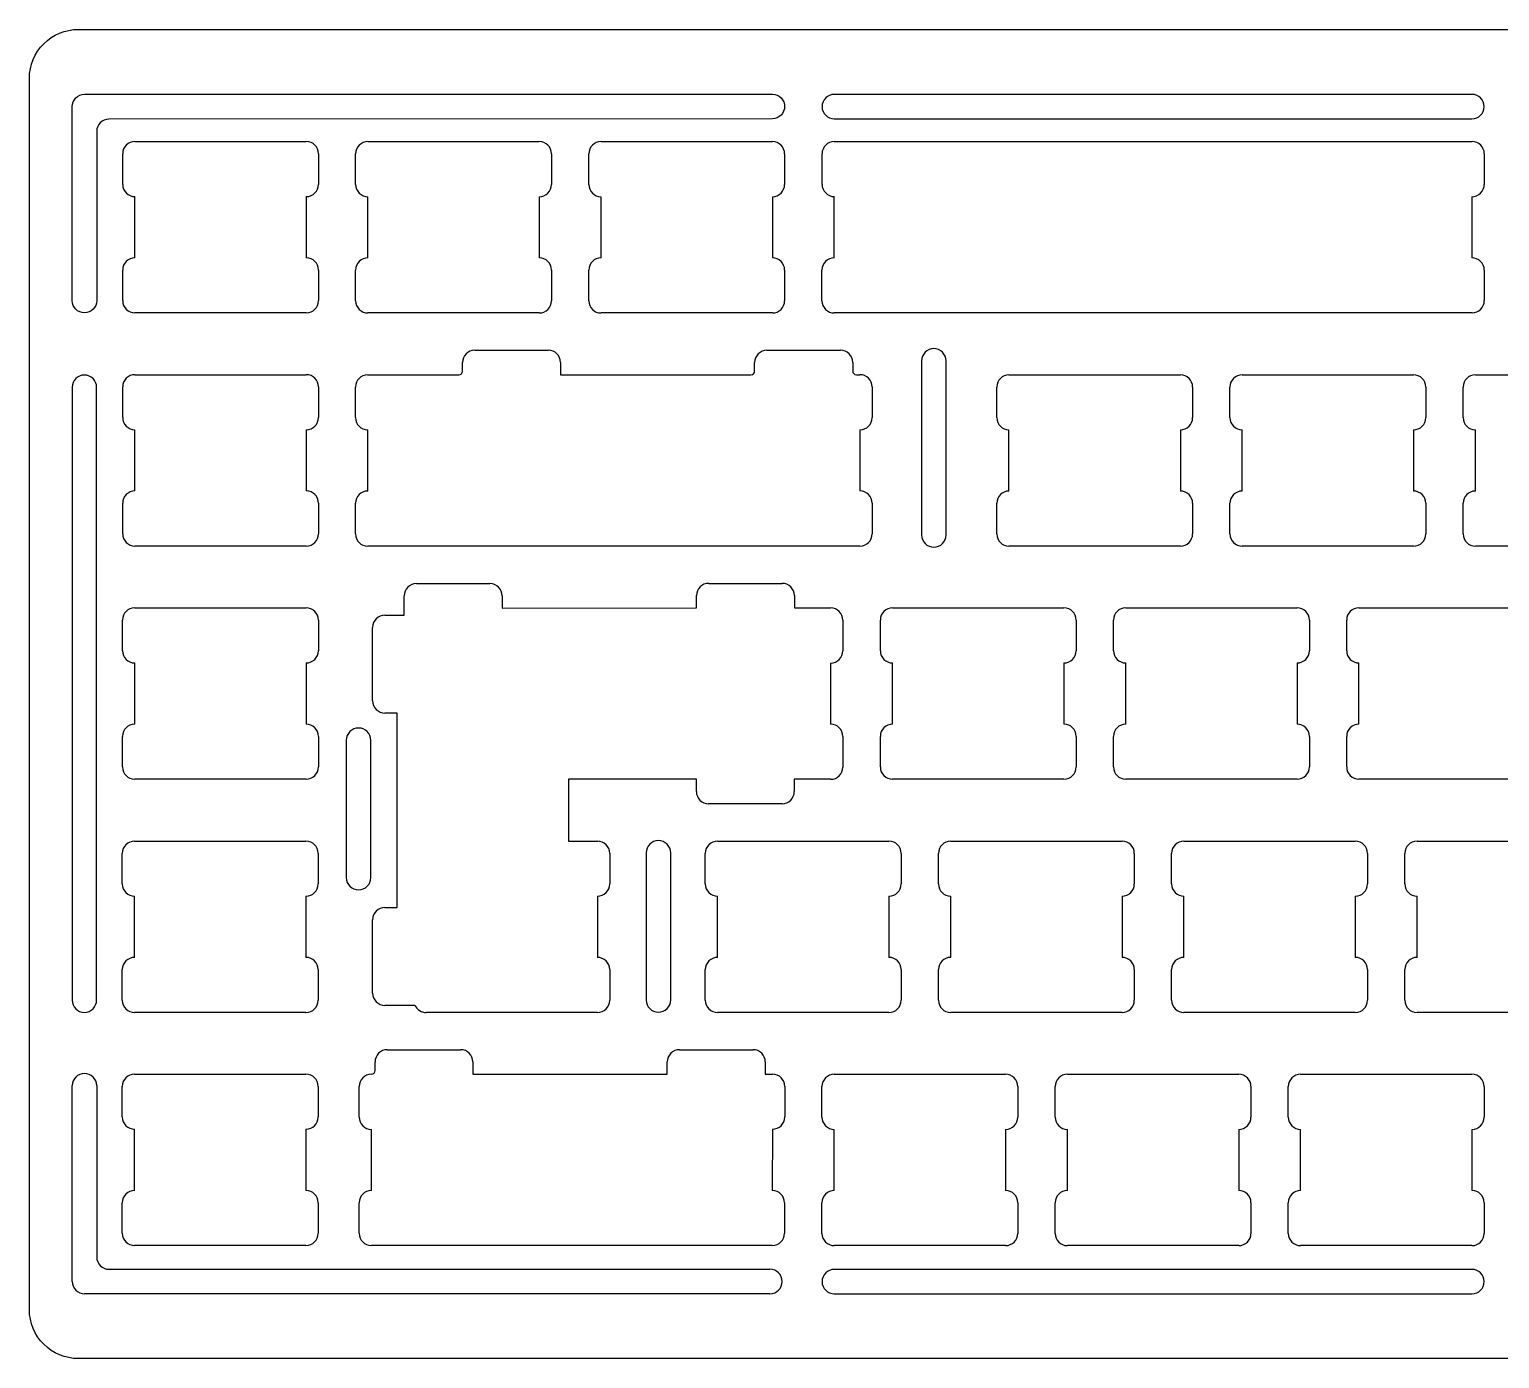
# Model space of a CAD drawing. Header units: millimetres. Extents: x -158 to 158, y -54 to 54.
# Drawn here: x -158.5 to -38.4, y -54.3 to 54.3 of the extents above; entities that cross this region are included whole.
import ezdxf

# ---------------------------------------------------------------- set-up
doc = ezdxf.new("R2010")
doc.units = ezdxf.units.MM
doc.layers.get('0').update_dxf_attribs({"linetype": 'CONTINUOUS'})

msp = doc.modelspace()

# ---------------------------------------------------------------- linework, layer by layer
for p, q in [((-149.88, 45.14), (-135.88, 45.14)), ((-130.85, 45.13), (-129.85, 45.13)), ((-129.85, 45.13), (-116.85, 45.13)), ((-111.8, 45.13), (-111.5, 45.13)), ((-111.5, 45.13), (-97.8, 45.13)), ((-92.74, 45.14), (-40.64, 45.14)), ((-150.88, 41.64), (-150.88, 44.14)), ((-134.88, 44.14), (-134.88, 41.64)), ((-131.85, 41.63), (-131.85, 44.13)), ((-115.85, 44.13), (-115.85, 41.63)), ((-112.8, 41.63), (-112.8, 44.13)), ((-96.8, 44.13), (-96.8, 41.63)), ((-93.74, 41.64), (-93.74, 44.14)), ((-39.64, 44.14), (-39.64, 41.64)), ((-149.88, 35.64), (-149.88, 40.64)), ((-135.88, 40.64), (-135.88, 35.64)), ((-130.85, 35.63), (-130.85, 40.63)), ((-116.85, 40.63), (-116.85, 35.63)), ((-111.8, 35.63), (-111.8, 40.63)), ((-97.8, 40.63), (-97.8, 35.63)), ((-92.75, 35.63), (-92.74, 40.64)), ((-40.66, 40.63), (-40.66, 35.63)), ((-150.88, 32.14), (-150.88, 34.64)), ((-134.88, 34.64), (-134.88, 32.14)), ((-131.85, 32.13), (-131.85, 34.63)), ((-115.85, 34.63), (-115.85, 32.13)), ((-112.8, 32.13), (-112.8, 34.63)), ((-96.8, 34.63), (-96.8, 32.13)), ((-93.75, 32.13), (-93.75, 34.63)), ((-39.64, 34.64), (-39.64, 32.14)), ((-135.88, 31.14), (-149.88, 31.14)), ((-117.85, 31.13), (-130.85, 31.13)), ((-116.85, 31.13), (-117.85, 31.13)), ((-98.1, 31.13), (-111.8, 31.13)), ((-97.8, 31.13), (-98.1, 31.13)), ((-54.64, 31.14), (-92.75, 31.13)), ((-40.64, 31.14), (-54.64, 31.14)), ((-122.12, 28.08), (-116.11, 28.09)), ((-98.25, 28.08), (-92.24, 28.09)), ((-123.12, 26.38), (-123.12, 27.08)), ((-115.11, 27.09), (-115.11, 26.09)), ((-99.25, 26.38), (-99.25, 27.08)), ((-91.24, 27.09), (-91.24, 26.39)), ((-149.88, 26.09), (-135.88, 26.09)), ((-130.86, 26.08), (-123.42, 26.08)), ((-115.11, 26.09), (-99.55, 26.08)), ((-90.94, 26.09), (-90.65, 26.09)), ((-78.47, 26.08), (-77.47, 26.08)), ((-77.47, 26.08), (-64.47, 26.08)), ((-59.42, 26.08), (-58.42, 26.08)), ((-58.42, 26.08), (-45.42, 26.08)), ((-40.37, 26.08), (-39.37, 26.08)), ((-39.37, 26.08), (-26.37, 26.08)), ((-150.88, 22.59), (-150.88, 25.09)), ((-134.88, 25.09), (-134.88, 22.59)), ((-131.86, 22.58), (-131.86, 25.08)), ((-89.65, 25.09), (-89.65, 22.59)), ((-79.47, 22.58), (-79.47, 25.08)), ((-63.47, 25.08), (-63.47, 22.58)), ((-60.42, 22.58), (-60.42, 25.08)), ((-44.42, 25.08), (-44.42, 22.58)), ((-41.37, 22.58), (-41.37, 25.08)), ((-149.88, 16.59), (-149.88, 21.59)), ((-135.88, 21.59), (-135.88, 16.59)), ((-130.86, 16.58), (-130.86, 21.58)), ((-90.65, 21.59), (-90.65, 16.59)), ((-78.47, 16.58), (-78.47, 21.58)), ((-64.47, 21.58), (-64.47, 16.58)), ((-59.42, 16.58), (-59.42, 21.58)), ((-45.42, 21.58), (-45.42, 16.58)), ((-40.37, 16.58), (-40.37, 21.58)), ((-150.88, 13.09), (-150.88, 15.59)), ((-134.88, 15.59), (-134.88, 13.09)), ((-131.86, 13.08), (-131.86, 15.58)), ((-89.65, 15.59), (-89.65, 13.09)), ((-79.47, 13.08), (-79.47, 15.58)), ((-63.47, 15.58), (-63.47, 13.08)), ((-60.42, 13.08), (-60.42, 15.58)), ((-44.42, 15.58), (-44.42, 13.08)), ((-41.37, 13.08), (-41.37, 15.58)), ((-135.88, 12.09), (-149.88, 12.09)), ((-90.95, 12.09), (-130.86, 12.08)), ((-90.65, 12.09), (-90.95, 12.09)), ((-65.47, 12.08), (-78.47, 12.08)), ((-64.47, 12.08), (-65.47, 12.08)), ((-46.42, 12.08), (-59.42, 12.08)), ((-45.42, 12.08), (-46.42, 12.08)), ((-27.37, 12.08), (-40.37, 12.08)), ((-126.88, 9.02), (-120.88, 9.02)), ((-103, 9.04), (-97, 9.04)), ((-127.88, 6.44), (-127.88, 8.02)), ((-119.88, 8.02), (-119.88, 7.02)), ((-104, 7.04), (-104, 8.04)), ((-96, 8.04), (-96, 7.03)), ((-150.89, 3.54), (-150.89, 6.04)), ((-149.89, 7.04), (-148.89, 7.04)), ((-148.89, 7.04), (-135.89, 7.04)), ((-134.89, 6.04), (-134.89, 3.54)), ((-129.46, 6.44), (-127.88, 6.44)), ((-119.88, 7.02), (-104, 7.04)), ((-96, 7.03), (-93.04, 7.03)), ((-92.04, 6.03), (-92.04, 3.53)), ((-88.98, 3.54), (-88.98, 6.04)), ((-87.98, 7.04), (-73.98, 7.04)), ((-72.98, 6.04), (-72.98, 3.54)), ((-69.93, 3.54), (-69.93, 6.04)), ((-68.93, 7.04), (-54.93, 7.04)), ((-53.93, 6.04), (-53.93, 3.54)), ((-50.88, 3.54), (-50.88, 6.04)), ((-49.88, 7.04), (-48.88, 7.04)), ((-48.88, 7.04), (-35.88, 7.04)), ((-130.46, -0.56), (-130.46, 5.44)), ((-149.89, -2.46), (-149.89, 2.54)), ((-135.89, 2.54), (-135.89, -2.46)), ((-93.04, 2.53), (-93.04, -2.47)), ((-87.98, -2.46), (-87.98, 2.54)), ((-73.98, 2.54), (-73.98, -2.46)), ((-68.93, -2.46), (-68.93, 2.54)), ((-54.93, 2.54), (-54.93, -2.46)), ((-49.88, -2.46), (-49.88, 2.54)), ((-128.46, -1.56), (-129.46, -1.56)), ((-128.46, -17.44), (-128.46, -1.56)), ((-150.89, -5.96), (-150.89, -3.46)), ((-134.89, -3.46), (-134.89, -5.96)), ((-92.04, -3.47), (-92.04, -5.97)), ((-88.98, -5.96), (-88.98, -3.46)), ((-72.98, -3.46), (-72.98, -5.96)), ((-69.93, -5.96), (-69.93, -3.46)), ((-53.93, -3.46), (-53.93, -5.96)), ((-50.88, -5.96), (-50.88, -3.46)), ((-136.89, -6.96), (-149.89, -6.96)), ((-135.89, -6.96), (-136.89, -6.96)), ((-104.01, -6.97), (-114.46, -6.97)), ((-114.46, -6.97), (-114.46, -12.02)), ((-104.01, -7.97), (-104.01, -6.97)), ((-93.04, -6.97), (-96.01, -6.97)), ((-96.01, -6.97), (-96.01, -7.97)), ((-73.98, -6.96), (-87.98, -6.96)), ((-54.93, -6.96), (-68.93, -6.96)), ((-36.88, -6.96), (-49.88, -6.96)), ((-97.01, -8.97), (-103.01, -8.97)), ((-150.91, -15.52), (-150.91, -13.02)), ((-149.91, -12.02), (-148.91, -12.02)), ((-148.91, -12.02), (-135.91, -12.02)), ((-134.91, -13.02), (-134.91, -15.52)), ((-114.46, -12.02), (-112.09, -12.02)), ((-111.09, -13.02), (-111.09, -15.52)), ((-103.28, -15.52), (-103.28, -13.02)), ((-102.28, -12.02), (-101.28, -12.02)), ((-101.28, -12.02), (-88.28, -12.02)), ((-87.28, -13.02), (-87.28, -15.52)), ((-84.23, -15.52), (-84.23, -13.02)), ((-83.23, -12.02), (-82.23, -12.02)), ((-82.23, -12.02), (-69.23, -12.02)), ((-68.23, -13.02), (-68.23, -15.52)), ((-65.18, -15.52), (-65.18, -13.02)), ((-64.18, -12.02), (-50.18, -12.02)), ((-49.18, -13.02), (-49.18, -15.52)), ((-46.13, -15.52), (-46.13, -13.02)), ((-45.13, -12.02), (-31.13, -12.02)), ((-149.91, -21.52), (-149.91, -16.52)), ((-135.91, -16.52), (-135.91, -21.52)), ((-112.09, -16.52), (-112.09, -21.52)), ((-102.28, -21.52), (-102.28, -16.52)), ((-88.28, -16.52), (-88.28, -21.52)), ((-83.23, -21.52), (-83.23, -16.52)), ((-69.23, -16.52), (-69.23, -21.52)), ((-64.18, -21.52), (-64.18, -16.52)), ((-50.18, -16.52), (-50.18, -21.52)), ((-45.13, -21.52), (-45.13, -16.52)), ((-129.46, -17.44), (-128.46, -17.44)), ((-130.46, -24.44), (-130.46, -18.44)), ((-150.91, -25.02), (-150.91, -22.52)), ((-134.91, -22.52), (-134.91, -25.02)), ((-111.09, -22.52), (-111.09, -25.02)), ((-103.28, -25.02), (-103.28, -22.52)), ((-87.28, -22.52), (-87.28, -25.02)), ((-84.23, -25.02), (-84.23, -22.52)), ((-68.23, -22.52), (-68.23, -25.02)), ((-65.18, -25.02), (-65.18, -22.52)), ((-49.18, -22.52), (-49.18, -25.02)), ((-46.13, -25.02), (-46.13, -22.52)), ((-136.91, -26.02), (-149.91, -26.02)), ((-135.91, -26.02), (-136.91, -26.02)), ((-127, -25.44), (-129.46, -25.44)), ((-112.09, -26.02), (-126.09, -26.02)), ((-89.28, -26.02), (-102.28, -26.02)), ((-88.28, -26.02), (-89.28, -26.02)), ((-70.23, -26.02), (-83.23, -26.02)), ((-69.23, -26.02), (-70.23, -26.02)), ((-50.18, -26.02), (-64.18, -26.02)), ((-31.13, -26.02), (-45.13, -26.02)), ((-129.26, -29.06), (-123.27, -29.06)), ((-105.39, -29.06), (-99.38, -29.06)), ((-149.91, -31.06), (-135.91, -31.06)), ((-130.26, -30.76), (-130.26, -30.06)), ((-122.27, -30.06), (-122.27, -31.06)), ((-122.27, -31.06), (-106.39, -31.06)), ((-106.39, -31.06), (-106.39, -30.06)), ((-98.38, -30.06), (-98.38, -31.06)), ((-98.38, -31.06), (-97.79, -31.06)), ((-92.75, -31.07), (-91.75, -31.07)), ((-91.75, -31.07), (-78.75, -31.07)), ((-73.7, -31.07), (-72.7, -31.07)), ((-72.7, -31.07), (-59.7, -31.07)), ((-54.65, -31.07), (-40.65, -31.07)), ((-155, -48), (-155, -32)), ((-153, -32), (-153, -46)), ((-150.91, -34.56), (-150.91, -32.06)), ((-134.91, -32.06), (-134.91, -34.56)), ((-131.56, -34.57), (-131.56, -32.07)), ((-96.79, -32.06), (-96.79, -34.56)), ((-93.75, -34.57), (-93.75, -32.07)), ((-77.75, -32.07), (-77.75, -34.57)), ((-74.7, -34.57), (-74.7, -32.07)), ((-58.7, -32.07), (-58.7, -34.57)), ((-55.65, -34.57), (-55.65, -32.07)), ((-39.65, -32.07), (-39.65, -34.57)), ((-149.91, -40.56), (-149.91, -35.56)), ((-135.91, -35.56), (-135.91, -40.56)), ((-130.56, -40.57), (-130.56, -35.57)), ((-97.79, -35.56), (-97.81, -40.57)), ((-92.75, -40.57), (-92.75, -35.57)), ((-78.75, -35.57), (-78.75, -40.57)), ((-73.7, -40.57), (-73.7, -35.57)), ((-59.7, -35.57), (-59.7, -40.57)), ((-54.65, -40.57), (-54.65, -35.57)), ((-40.65, -35.57), (-40.65, -40.57)), ((-150.91, -44.06), (-150.91, -41.56)), ((-134.91, -41.56), (-134.91, -44.06)), ((-131.56, -44.06), (-131.56, -41.57)), ((-96.81, -41.57), (-96.81, -44.06)), ((-93.75, -44.07), (-93.75, -41.57)), ((-77.75, -41.57), (-77.75, -44.07)), ((-74.7, -44.07), (-74.7, -41.57)), ((-58.7, -41.57), (-58.7, -44.07)), ((-55.65, -44.07), (-55.65, -41.57)), ((-39.65, -41.57), (-39.65, -44.07)), ((-135.91, -45.06), (-149.91, -45.06)), ((-97.81, -45.06), (-130.56, -45.06)), ((-79.75, -45.07), (-92.75, -45.07)), ((-78.75, -45.07), (-79.75, -45.07)), ((-60.7, -45.07), (-73.7, -45.07)), ((-59.7, -45.07), (-60.7, -45.07)), ((-40.65, -45.07), (-54.65, -45.07)), ((-152, -47), (-98, -47)), ((-98, -49), (-154, -49))]:
    msp.add_line(p, q)
for points in [[(143.34, -54.3, -0.414214), (141.34, -52.3), (141.34, -50.5, 0.414214), (139.34, -48.5), (127.34, -48.5, 0.414214), (125.34, -50.5), (125.34, -52.3, -0.414214), (123.34, -54.3), (-154.5, -54.3, -0.414214), (-158.5, -50.3), (-158.5, 50.3, -0.414214), (-154.5, 54.3), (154.5, 54.3, -0.414214), (158.5, 50.3), (158.5, -50.3, -0.414214), (154.5, -54.3)], [(-96.8, 48, -0.414071), (-97.8, 47), (-152, 46.97, 0.414071), (-153, 45.97), (-153, 32.14, -1), (-155, 32.14), (-155, 48, -0.414213), (-154, 49), (-97.8, 49, -0.414214), (-96.8, 48)], [(-40.65, 48.99), (-92.74, 48.99, 1), (-92.74, 46.99), (-40.65, 46.99, 1)], [(-85.61, 27.22), (-85.61, 13, 1), (-83.61, 13), (-83.61, 27.22, 1)], [(-155.01, 25.06), (-155.01, -25.01, 1), (-153.01, -25.01), (-153.01, 25.06, 1)], [(-132.61, -3.78), (-132.61, -15, 1), (-130.61, -15), (-130.61, -3.78, 1)], [(-108.11, -12.98), (-108.11, -25, 1), (-106.11, -25), (-106.11, -12.98, 1)], [(-40.65, -47.01), (-92.74, -47.01, 1), (-92.74, -49.01), (-40.65, -49.01, 1)]]:
    msp.add_lwpolyline(points, format="xyb", close=True)
for centre, start, end in [((-154, -32), 0, 180), ((-152, -46), 180, 270), ((-154, -48), 180, 270), ((-98, -48), -90, 90)]:
    msp.add_arc(centre, 1, start, end)
for points in [[(-149.88, 45.14), (-150.44, 45.14), (-150.88, 44.7), (-150.88, 44.14)], [(-134.88, 44.14), (-134.88, 44.7), (-135.33, 45.14), (-135.88, 45.14)], [(-130.85, 45.13), (-131.4, 45.13), (-131.85, 44.69), (-131.85, 44.13)], [(-115.85, 44.13), (-115.85, 44.69), (-116.3, 45.13), (-116.85, 45.13)], [(-111.8, 45.13), (-112.35, 45.13), (-112.8, 44.69), (-112.8, 44.13)], [(-96.8, 44.13), (-96.8, 44.69), (-97.25, 45.13), (-97.8, 45.13)], [(-92.74, 45.14), (-93.29, 45.14), (-93.74, 44.69), (-93.74, 44.14)], [(-39.64, 44.14), (-39.64, 44.69), (-40.09, 45.14), (-40.64, 45.14)], [(-150.88, 41.64), (-150.88, 41.09), (-150.44, 40.64), (-149.88, 40.64)], [(-135.88, 40.64), (-135.33, 40.64), (-134.88, 41.09), (-134.88, 41.64)], [(-131.85, 41.63), (-131.85, 41.08), (-131.4, 40.63), (-130.85, 40.63)], [(-116.85, 40.63), (-116.3, 40.63), (-115.85, 41.08), (-115.85, 41.63)], [(-112.8, 41.63), (-112.8, 41.08), (-112.35, 40.63), (-111.8, 40.63)], [(-97.8, 40.63), (-97.25, 40.63), (-96.8, 41.08), (-96.8, 41.63)], [(-93.74, 41.64), (-93.74, 41.09), (-93.29, 40.64), (-92.74, 40.64)], [(-40.66, 40.63), (-40.1, 40.63), (-39.64, 41.08), (-39.64, 41.64)], [(-149.88, 35.64), (-150.44, 35.64), (-150.88, 35.2), (-150.88, 34.64)], [(-134.88, 34.64), (-134.88, 35.2), (-135.33, 35.64), (-135.88, 35.64)], [(-130.85, 35.63), (-131.4, 35.63), (-131.85, 35.19), (-131.85, 34.63)], [(-115.85, 34.63), (-115.85, 35.19), (-116.3, 35.63), (-116.85, 35.63)], [(-111.8, 35.63), (-112.35, 35.63), (-112.8, 35.19), (-112.8, 34.63)], [(-96.8, 34.63), (-96.8, 35.19), (-97.25, 35.63), (-97.8, 35.63)], [(-92.75, 35.63), (-93.3, 35.63), (-93.75, 35.19), (-93.75, 34.63)], [(-39.64, 34.64), (-39.64, 35.19), (-40.1, 35.63), (-40.66, 35.63)], [(-150.88, 32.14), (-150.88, 31.59), (-150.44, 31.14), (-149.88, 31.14)], [(-135.88, 31.14), (-135.33, 31.14), (-134.88, 31.59), (-134.88, 32.14)], [(-131.85, 32.13), (-131.85, 31.58), (-131.4, 31.13), (-130.85, 31.13)], [(-116.85, 31.13), (-116.3, 31.13), (-115.85, 31.58), (-115.85, 32.13)], [(-112.8, 32.13), (-112.8, 31.58), (-112.35, 31.13), (-111.8, 31.13)], [(-97.8, 31.13), (-97.25, 31.13), (-96.8, 31.58), (-96.8, 32.13)], [(-93.75, 32.13), (-93.75, 31.58), (-93.3, 31.13), (-92.75, 31.13)], [(-40.64, 31.14), (-40.09, 31.14), (-39.64, 31.58), (-39.64, 32.14)], [(-122.12, 28.08), (-122.68, 28.08), (-123.12, 27.63), (-123.12, 27.08)], [(-115.11, 27.09), (-115.11, 27.64), (-115.56, 28.09), (-116.11, 28.09)], [(-98.25, 28.08), (-98.8, 28.08), (-99.25, 27.63), (-99.25, 27.08)], [(-91.24, 27.09), (-91.24, 27.64), (-91.69, 28.09), (-92.24, 28.09)], [(-149.88, 26.09), (-150.44, 26.09), (-150.88, 25.65), (-150.88, 25.09)], [(-134.88, 25.09), (-134.88, 25.65), (-135.33, 26.09), (-135.88, 26.09)], [(-130.86, 26.08), (-131.41, 26.08), (-131.86, 25.63), (-131.86, 25.08)], [(-123.42, 26.08), (-123.26, 26.08), (-123.12, 26.21), (-123.12, 26.38)], [(-99.55, 26.08), (-99.38, 26.08), (-99.25, 26.21), (-99.25, 26.38)], [(-91.24, 26.39), (-91.24, 26.22), (-91.1, 26.09), (-90.94, 26.09)], [(-89.65, 25.09), (-89.65, 25.64), (-90.1, 26.09), (-90.65, 26.09)], [(-78.47, 26.08), (-79.02, 26.08), (-79.47, 25.63), (-79.47, 25.08)], [(-63.47, 25.08), (-63.47, 25.63), (-63.92, 26.08), (-64.47, 26.08)], [(-59.42, 26.08), (-59.97, 26.08), (-60.42, 25.63), (-60.42, 25.08)], [(-44.42, 25.08), (-44.42, 25.63), (-44.87, 26.08), (-45.42, 26.08)], [(-40.37, 26.08), (-40.92, 26.08), (-41.37, 25.63), (-41.37, 25.08)], [(-150.88, 22.59), (-150.88, 22.04), (-150.44, 21.59), (-149.88, 21.59)], [(-135.88, 21.59), (-135.33, 21.59), (-134.88, 22.04), (-134.88, 22.59)], [(-131.86, 22.58), (-131.86, 22.03), (-131.41, 21.58), (-130.86, 21.58)], [(-90.65, 21.59), (-90.1, 21.59), (-89.65, 22.03), (-89.65, 22.59)], [(-79.47, 22.58), (-79.47, 22.03), (-79.02, 21.58), (-78.47, 21.58)], [(-64.47, 21.58), (-63.92, 21.58), (-63.47, 22.03), (-63.47, 22.58)], [(-60.42, 22.58), (-60.42, 22.03), (-59.97, 21.58), (-59.42, 21.58)], [(-45.42, 21.58), (-44.87, 21.58), (-44.42, 22.03), (-44.42, 22.58)], [(-41.37, 22.58), (-41.37, 22.03), (-40.92, 21.58), (-40.37, 21.58)], [(-149.88, 16.59), (-150.44, 16.59), (-150.88, 16.15), (-150.88, 15.59)], [(-134.88, 15.59), (-134.88, 16.15), (-135.33, 16.59), (-135.88, 16.59)], [(-130.86, 16.58), (-131.41, 16.58), (-131.86, 16.13), (-131.86, 15.58)], [(-89.65, 15.59), (-89.65, 16.14), (-90.1, 16.59), (-90.65, 16.59)], [(-78.47, 16.58), (-79.02, 16.58), (-79.47, 16.13), (-79.47, 15.58)], [(-63.47, 15.58), (-63.47, 16.13), (-63.92, 16.58), (-64.47, 16.58)], [(-59.42, 16.58), (-59.97, 16.58), (-60.42, 16.13), (-60.42, 15.58)], [(-44.42, 15.58), (-44.42, 16.13), (-44.87, 16.58), (-45.42, 16.58)], [(-40.37, 16.58), (-40.92, 16.58), (-41.37, 16.13), (-41.37, 15.58)], [(-150.88, 13.09), (-150.88, 12.54), (-150.44, 12.09), (-149.88, 12.09)], [(-135.88, 12.09), (-135.33, 12.09), (-134.88, 12.54), (-134.88, 13.09)], [(-131.86, 13.08), (-131.86, 12.53), (-131.41, 12.08), (-130.86, 12.08)], [(-90.65, 12.09), (-90.1, 12.09), (-89.65, 12.53), (-89.65, 13.09)], [(-79.47, 13.08), (-79.47, 12.53), (-79.02, 12.08), (-78.47, 12.08)], [(-64.47, 12.08), (-63.92, 12.08), (-63.47, 12.53), (-63.47, 13.08)], [(-60.42, 13.08), (-60.42, 12.53), (-59.97, 12.08), (-59.42, 12.08)], [(-45.42, 12.08), (-44.87, 12.08), (-44.42, 12.53), (-44.42, 13.08)], [(-41.37, 13.08), (-41.37, 12.53), (-40.92, 12.08), (-40.37, 12.08)], [(-126.88, 9.02), (-127.43, 9.02), (-127.88, 8.57), (-127.88, 8.02)], [(-119.88, 8.02), (-119.88, 8.57), (-120.33, 9.02), (-120.88, 9.02)], [(-103, 9.04), (-103.55, 9.04), (-104, 8.59), (-104, 8.04)], [(-96, 8.04), (-96, 8.59), (-96.45, 9.04), (-97, 9.04)], [(-149.89, 7.04), (-150.45, 7.04), (-150.89, 6.59), (-150.89, 6.04)], [(-134.89, 6.04), (-134.89, 6.59), (-135.34, 7.04), (-135.89, 7.04)], [(-129.46, 6.44), (-130.01, 6.44), (-130.46, 5.99), (-130.46, 5.44)], [(-92.04, 6.03), (-92.04, 6.58), (-92.49, 7.03), (-93.04, 7.03)], [(-87.98, 7.04), (-88.53, 7.04), (-88.98, 6.59), (-88.98, 6.04)], [(-72.98, 6.04), (-72.98, 6.59), (-73.43, 7.04), (-73.98, 7.04)], [(-68.93, 7.04), (-69.48, 7.04), (-69.93, 6.59), (-69.93, 6.04)], [(-53.93, 6.04), (-53.93, 6.59), (-54.38, 7.04), (-54.93, 7.04)], [(-49.88, 7.04), (-50.43, 7.04), (-50.88, 6.59), (-50.88, 6.04)], [(-150.89, 3.54), (-150.89, 2.98), (-150.45, 2.54), (-149.89, 2.54)], [(-135.89, 2.54), (-135.34, 2.54), (-134.89, 2.98), (-134.89, 3.54)], [(-93.04, 2.53), (-92.49, 2.53), (-92.04, 2.98), (-92.04, 3.53)], [(-88.98, 3.54), (-88.98, 2.98), (-88.53, 2.54), (-87.98, 2.54)], [(-73.98, 2.54), (-73.43, 2.54), (-72.98, 2.98), (-72.98, 3.54)], [(-69.93, 3.54), (-69.93, 2.98), (-69.48, 2.54), (-68.93, 2.54)], [(-54.93, 2.54), (-54.38, 2.54), (-53.93, 2.98), (-53.93, 3.54)], [(-50.88, 3.54), (-50.88, 2.98), (-50.43, 2.54), (-49.88, 2.54)], [(-130.46, -0.56), (-130.46, -1.11), (-130.01, -1.56), (-129.46, -1.56)], [(-149.89, -2.46), (-150.45, -2.46), (-150.89, -2.91), (-150.89, -3.46)], [(-134.89, -3.46), (-134.89, -2.91), (-135.34, -2.46), (-135.89, -2.46)], [(-92.04, -3.47), (-92.04, -2.92), (-92.49, -2.47), (-93.04, -2.47)], [(-87.98, -2.46), (-88.53, -2.46), (-88.98, -2.91), (-88.98, -3.46)], [(-72.98, -3.46), (-72.98, -2.91), (-73.43, -2.46), (-73.98, -2.46)], [(-68.93, -2.46), (-69.48, -2.46), (-69.93, -2.91), (-69.93, -3.46)], [(-53.93, -3.46), (-53.93, -2.91), (-54.38, -2.46), (-54.93, -2.46)], [(-49.88, -2.46), (-50.43, -2.46), (-50.88, -2.91), (-50.88, -3.46)], [(-150.89, -5.96), (-150.89, -6.52), (-150.45, -6.96), (-149.89, -6.96)], [(-135.89, -6.96), (-135.34, -6.96), (-134.89, -6.52), (-134.89, -5.96)], [(-93.04, -6.97), (-92.49, -6.97), (-92.04, -6.52), (-92.04, -5.97)], [(-88.98, -5.96), (-88.98, -6.52), (-88.53, -6.96), (-87.98, -6.96)], [(-73.98, -6.96), (-73.43, -6.96), (-72.98, -6.52), (-72.98, -5.96)], [(-69.93, -5.96), (-69.93, -6.52), (-69.48, -6.96), (-68.93, -6.96)], [(-54.93, -6.96), (-54.38, -6.96), (-53.93, -6.52), (-53.93, -5.96)], [(-50.88, -5.96), (-50.88, -6.52), (-50.43, -6.96), (-49.88, -6.96)], [(-104.01, -7.97), (-104.01, -8.52), (-103.56, -8.97), (-103.01, -8.97)], [(-97.01, -8.97), (-96.46, -8.97), (-96.01, -8.52), (-96.01, -7.97)], [(-149.91, -12.02), (-150.46, -12.02), (-150.91, -12.47), (-150.91, -13.02)], [(-134.91, -13.02), (-134.91, -12.47), (-135.35, -12.02), (-135.91, -12.02)], [(-111.09, -13.02), (-111.09, -12.47), (-111.54, -12.02), (-112.09, -12.02)], [(-102.28, -12.02), (-102.83, -12.02), (-103.28, -12.47), (-103.28, -13.02)], [(-87.28, -13.02), (-87.28, -12.47), (-87.73, -12.02), (-88.28, -12.02)], [(-83.23, -12.02), (-83.78, -12.02), (-84.23, -12.47), (-84.23, -13.02)], [(-68.23, -13.02), (-68.23, -12.47), (-68.68, -12.02), (-69.23, -12.02)], [(-64.18, -12.02), (-64.73, -12.02), (-65.18, -12.47), (-65.18, -13.02)], [(-49.18, -13.02), (-49.18, -12.47), (-49.63, -12.02), (-50.18, -12.02)], [(-45.13, -12.02), (-45.68, -12.02), (-46.13, -12.47), (-46.13, -13.02)], [(-150.91, -15.52), (-150.91, -16.07), (-150.46, -16.52), (-149.91, -16.52)], [(-135.91, -16.52), (-135.35, -16.52), (-134.91, -16.07), (-134.91, -15.52)], [(-112.09, -16.52), (-111.54, -16.52), (-111.09, -16.07), (-111.09, -15.52)], [(-103.28, -15.52), (-103.28, -16.07), (-102.83, -16.52), (-102.28, -16.52)], [(-88.28, -16.52), (-87.73, -16.52), (-87.28, -16.07), (-87.28, -15.52)], [(-84.23, -15.52), (-84.23, -16.07), (-83.78, -16.52), (-83.23, -16.52)], [(-69.23, -16.52), (-68.68, -16.52), (-68.23, -16.07), (-68.23, -15.52)], [(-65.18, -15.52), (-65.18, -16.07), (-64.73, -16.52), (-64.18, -16.52)], [(-50.18, -16.52), (-49.63, -16.52), (-49.18, -16.07), (-49.18, -15.52)], [(-46.13, -15.52), (-46.13, -16.07), (-45.68, -16.52), (-45.13, -16.52)], [(-129.46, -17.44), (-130.01, -17.44), (-130.46, -17.89), (-130.46, -18.44)], [(-149.91, -21.52), (-150.46, -21.52), (-150.91, -21.97), (-150.91, -22.52)], [(-134.91, -22.52), (-134.91, -21.97), (-135.35, -21.52), (-135.91, -21.52)], [(-111.09, -22.52), (-111.09, -21.97), (-111.54, -21.52), (-112.09, -21.52)], [(-102.28, -21.52), (-102.83, -21.52), (-103.28, -21.97), (-103.28, -22.52)], [(-87.28, -22.52), (-87.28, -21.97), (-87.73, -21.52), (-88.28, -21.52)], [(-83.23, -21.52), (-83.78, -21.52), (-84.23, -21.97), (-84.23, -22.52)], [(-68.23, -22.52), (-68.23, -21.97), (-68.68, -21.52), (-69.23, -21.52)], [(-64.18, -21.52), (-64.73, -21.52), (-65.18, -21.97), (-65.18, -22.52)], [(-49.18, -22.52), (-49.18, -21.97), (-49.63, -21.52), (-50.18, -21.52)], [(-45.13, -21.52), (-45.68, -21.52), (-46.13, -21.97), (-46.13, -22.52)], [(-150.91, -25.02), (-150.91, -25.57), (-150.46, -26.02), (-149.91, -26.02)], [(-135.91, -26.02), (-135.35, -26.02), (-134.91, -25.57), (-134.91, -25.02)], [(-130.46, -24.44), (-130.46, -24.99), (-130.01, -25.44), (-129.46, -25.44)], [(-112.09, -26.02), (-111.54, -26.02), (-111.09, -25.57), (-111.09, -25.02)], [(-103.28, -25.02), (-103.28, -25.57), (-102.83, -26.02), (-102.28, -26.02)], [(-88.28, -26.02), (-87.73, -26.02), (-87.28, -25.57), (-87.28, -25.02)], [(-84.23, -25.02), (-84.23, -25.57), (-83.78, -26.02), (-83.23, -26.02)], [(-69.23, -26.02), (-68.68, -26.02), (-68.23, -25.57), (-68.23, -25.02)], [(-65.18, -25.02), (-65.18, -25.57), (-64.73, -26.02), (-64.18, -26.02)], [(-50.18, -26.02), (-49.63, -26.02), (-49.18, -25.57), (-49.18, -25.02)], [(-46.13, -25.02), (-46.13, -25.57), (-45.68, -26.02), (-45.13, -26.02)], [(-127, -25.44), (-126.84, -25.79), (-126.48, -26.02), (-126.09, -26.02)], [(-129.26, -29.06), (-129.81, -29.06), (-130.26, -29.51), (-130.26, -30.06)], [(-122.27, -30.06), (-122.27, -29.51), (-122.72, -29.06), (-123.27, -29.06)], [(-105.39, -29.06), (-105.94, -29.06), (-106.39, -29.51), (-106.39, -30.06)], [(-98.38, -30.06), (-98.38, -29.51), (-98.83, -29.06), (-99.38, -29.06)], [(-149.91, -31.06), (-150.46, -31.06), (-150.91, -31.51), (-150.91, -32.06)], [(-134.91, -32.06), (-134.91, -31.51), (-135.35, -31.06), (-135.91, -31.06)], [(-130.56, -31.07), (-131.11, -31.07), (-131.56, -31.52), (-131.56, -32.07)], [(-130.56, -31.07), (-130.39, -31.06), (-130.26, -30.93), (-130.26, -30.76)], [(-96.79, -32.06), (-96.79, -31.51), (-97.24, -31.06), (-97.79, -31.06)], [(-92.75, -31.07), (-93.3, -31.07), (-93.75, -31.52), (-93.75, -32.07)], [(-77.75, -32.07), (-77.75, -31.52), (-78.2, -31.07), (-78.75, -31.07)], [(-73.7, -31.07), (-74.25, -31.07), (-74.7, -31.52), (-74.7, -32.07)], [(-58.7, -32.07), (-58.7, -31.52), (-59.15, -31.07), (-59.7, -31.07)], [(-54.65, -31.07), (-55.2, -31.07), (-55.65, -31.52), (-55.65, -32.07)], [(-39.65, -32.07), (-39.65, -31.52), (-40.1, -31.07), (-40.65, -31.07)], [(-150.91, -34.56), (-150.91, -35.12), (-150.46, -35.56), (-149.91, -35.56)], [(-135.91, -35.56), (-135.35, -35.56), (-134.91, -35.12), (-134.91, -34.56)], [(-131.56, -34.57), (-131.56, -35.12), (-131.11, -35.57), (-130.56, -35.57)], [(-97.79, -35.56), (-97.24, -35.56), (-96.79, -35.12), (-96.79, -34.56)], [(-93.75, -34.57), (-93.75, -35.12), (-93.3, -35.57), (-92.75, -35.57)], [(-78.75, -35.57), (-78.2, -35.57), (-77.75, -35.12), (-77.75, -34.57)], [(-74.7, -34.57), (-74.7, -35.12), (-74.25, -35.57), (-73.7, -35.57)], [(-59.7, -35.57), (-59.15, -35.57), (-58.7, -35.12), (-58.7, -34.57)], [(-55.65, -34.57), (-55.65, -35.12), (-55.2, -35.57), (-54.65, -35.57)], [(-40.65, -35.57), (-40.1, -35.57), (-39.65, -35.12), (-39.65, -34.57)], [(-149.91, -40.56), (-150.46, -40.56), (-150.91, -41.01), (-150.91, -41.56)], [(-134.91, -41.56), (-134.91, -41.01), (-135.35, -40.56), (-135.91, -40.56)], [(-130.56, -40.57), (-131.11, -40.57), (-131.56, -41.02), (-131.56, -41.57)], [(-96.81, -41.57), (-96.81, -41.02), (-97.25, -40.57), (-97.81, -40.57)], [(-92.75, -40.57), (-93.3, -40.57), (-93.75, -41.02), (-93.75, -41.57)], [(-77.75, -41.57), (-77.75, -41.02), (-78.2, -40.57), (-78.75, -40.57)], [(-73.7, -40.57), (-74.25, -40.57), (-74.7, -41.02), (-74.7, -41.57)], [(-58.7, -41.57), (-58.7, -41.02), (-59.15, -40.57), (-59.7, -40.57)], [(-54.65, -40.57), (-55.2, -40.57), (-55.65, -41.02), (-55.65, -41.57)], [(-39.65, -41.57), (-39.65, -41.02), (-40.1, -40.57), (-40.65, -40.57)], [(-150.91, -44.06), (-150.91, -44.62), (-150.46, -45.06), (-149.91, -45.06)], [(-135.91, -45.06), (-135.35, -45.06), (-134.91, -44.62), (-134.91, -44.06)], [(-131.56, -44.06), (-131.56, -44.62), (-131.11, -45.06), (-130.56, -45.06)], [(-97.81, -45.06), (-97.25, -45.06), (-96.81, -44.62), (-96.81, -44.06)], [(-93.75, -44.07), (-93.75, -44.62), (-93.3, -45.07), (-92.75, -45.07)], [(-78.75, -45.07), (-78.2, -45.07), (-77.75, -44.62), (-77.75, -44.07)], [(-74.7, -44.07), (-74.7, -44.62), (-74.25, -45.07), (-73.7, -45.07)], [(-59.7, -45.07), (-59.15, -45.07), (-58.7, -44.62), (-58.7, -44.07)], [(-55.65, -44.07), (-55.65, -44.62), (-55.2, -45.07), (-54.65, -45.07)], [(-40.65, -45.07), (-40.1, -45.07), (-39.65, -44.62), (-39.65, -44.07)]]:
    msp.add_open_spline(points, degree=3)

doc.saveas('drawing.dxf')
